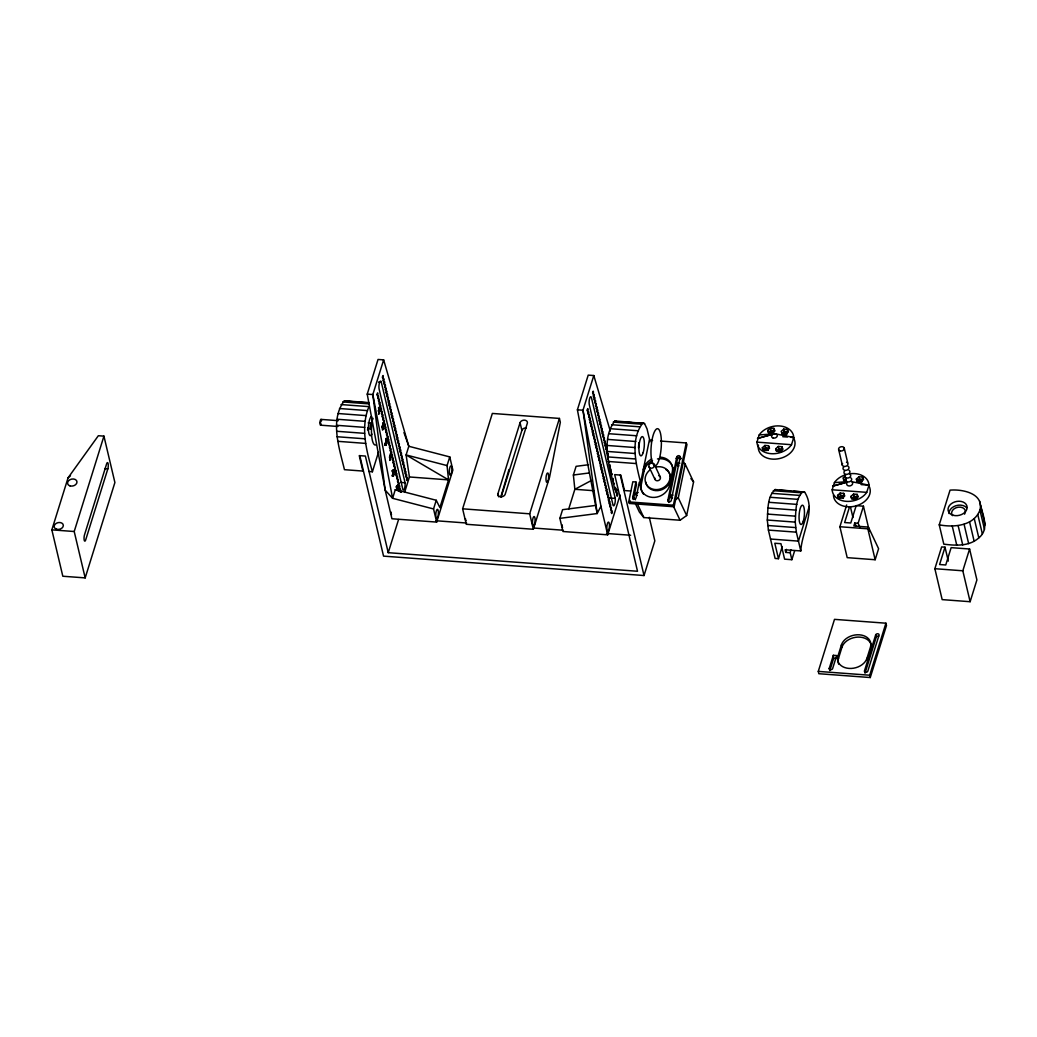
<?xml version="1.0" encoding="UTF-8"?>
<svg xmlns="http://www.w3.org/2000/svg" width="1037" height="1037" viewBox="0 0 1037 1037"><rect width="100%" height="100%" fill="white"/><g stroke="black" fill="none" stroke-linecap="round" stroke-linejoin="round"><path stroke-width="1.5" d="M397.975 486.418L397.534 487.325L397.702 484.823L397.132 486.625C397.651 487.74 398.389 486.781 397.767 489.594C400.282 487.351 394.941 485.212 398.182 486.807M630.639 491.007L624.494 490.553L620.839 475.102L614.682 474.635L637.522 571.257L388.227 552.682L365.387 456.06L359.243 455.606L362.898 471.057L344.453 469.683C339.462 448.749 329.468 419.985 344.388 400.788L369.224 402.641M369.042 471.524L372.4 471.77C366.541 450.952 360.189 427.672 368.965 406.634L341.017 404.56M618.337 490.099L614.993 489.853C610.002 468.905 600.008 440.155 614.928 420.944L644.495 423.472L647.036 428.877L650.095 441.775M608.706 460.83L609.225 462.385M611.636 473.196L611.895 474.803L612.387 474.259M639.855 484.642L641.242 484.746C636.238 465.769 629.446 439.96 642.875 423.031M767.302 520.03C768.028 509.932 767.082 496.943 775.041 489.555L804.608 492.082C816.378 510.191 801.782 531.838 800.784 550.945L785.126 549.779L785.748 552.41L790.22 552.747L791.866 559.695L784.607 559.163L780.952 543.699L774.808 543.245L778.463 558.697L775.106 558.45L768.404 530.088L767.302 520.03L795.249 522.117L796.351 532.162L800.784 550.945M795.249 522.117C795.975 512.019 795.029 499.03 802.988 491.629M379.049 409.084L379.555 407.502L379.685 411.417L379.049 409.084L380.048 409.135M384.96 445.314C387.06 446.74 385.92 439.169 385.544 442.903M379.931 410.276C379.983 406.374 378.375 409.226 379.801 410.808C378.609 408.708 376.859 412.843 380.009 410.704M392.569 470.331L392.725 471.965M393.658 470.811C394.034 469.955 395.875 474.855 392.388 470.681M385.012 444.562L386.127 444.653L385.997 440.984L385.531 442.929M382.588 429.201L382.446 425.546L381.992 427.477M396.964 487.999L396.665 487.066M397.119 487.999L396.86 486.327M608.213 454.452C607.475 459.65 606.697 451.017 608.188 453.584M381.992 427.464C383.146 422.642 381.785 434.957 383.171 427.918M756.958 442.125L759.201 434.944A18.627 13.624 -13.3 0 1 779.681 425.948A18.627 13.624 -13.3 0 1 793.746 437.51L791.516 444.704A18.627 13.624 -13.3 0 1 771.035 453.687A18.627 13.624 -13.3 0 1 756.958 442.125L791.516 444.704M850.133 473.74A18.627 13.624 -13.3 0 1 868.98 485.173L866.738 492.355A18.627 13.624 -13.3 0 1 846.257 501.351A18.627 13.624 -13.3 0 1 832.18 489.788L834.422 482.607A18.627 13.624 -13.3 0 1 845.375 474.803M939.237 524.839C953.729 527.613 973.782 526.083 979.939 510.126C984.139 493.314 962.193 489.023 950.048 490.151L939.237 524.839L943.8 544.153C955.647 545.669 969.271 546.525 978.811 537.892C990.659 528.403 981.572 512.913 979.654 501.234M610.287 466.132L610.249 468.218M611.013 469.217L611.286 471.744M613.204 478.498L613.36 480.987M616.211 488.907L615.55 490.268L615.498 487.39M660.582 441.049L686.235 442.955L686.974 444.523L674.141 506.782L629.433 503.451L628.694 501.882L632.829 481.764L635.927 481.985L636.498 484.396L633.464 499.069A1.75 1.517 -25.3 0 0 633.438 499.484M629.433 503.451L630.042 500.482M633.464 499.069L632.726 497.501L635.927 481.985M643.601 494.247A15.127 13.144 -25.3 0 1 641.307 484.396L640.568 482.827L649.356 440.207L652.558 440.453M641.242 484.746L645.001 466.507M668.709 502.491A1.75 1.517 -25.3 0 1 668.645 501.688L667.906 500.132L676.772 457.097A1.75 1.517 -25.3 0 1 678.768 455.671A1.75 1.517 -25.3 0 1 680.129 457.356L680.868 458.911M668.645 501.688L677.511 458.665L676.772 457.097M680.129 457.356L671.263 500.378A1.75 1.517 -25.3 0 1 669.267 501.804A1.75 1.517 -25.3 0 1 667.906 500.132M674.141 506.782L673.402 505.213L686.235 442.955M635.5 503.813L639.362 512.006L643.834 517.554L680.065 520.25L686.65 515.532L678.276 497.773L685.198 464.161L682.515 460.83M686.65 515.532L693.572 481.907L685.198 464.161M785.748 552.41L786.383 549.338M790.22 552.747L790.855 549.675M370.429 428.203L372.75 418.105A18.627 5.042 -85.7 0 0 375.705 445.003M508.986 469.502L500.871 496.762M608.188 456.474L608.239 459.339M51.85 529.855L68.066 477.824L98.346 435.721L103.933 436.136L114.9 482.516L85.177 577.894L62.816 576.235L51.85 529.855L74.21 531.514L85.177 577.894M74.21 531.514L103.933 436.136M107.822 468.88L85.695 539.875A3.785 1.024 -85.7 0 1 84.217 540.186A3.785 1.024 -85.7 0 1 84.503 534.859L106.63 463.85A3.785 1.024 -85.7 0 1 108.107 463.552A3.785 1.024 -85.7 0 1 107.822 468.88L104.633 468.633M403.95 432.572L408.811 446.273L449.76 456.915L452.871 470.059L436.655 522.091L391.934 518.759L385.181 490.151L367.228 394.138L378.038 359.463L383.638 359.878L408.811 446.273L406.102 454.945L409.408 476.968L404.611 492.381M383.638 359.878L372.827 394.566L385.181 490.151L392.595 498.304L433.544 508.947L436.655 522.091M372.4 471.77L378.505 452.171M386.127 444.653L386.632 443.032L386.075 445.404M392.258 476.035L393.373 476.126L392.997 472.146L393.619 474.803L392.505 474.713M393.619 474.803L393.373 476.126M449.76 456.915L447.064 465.587L448.541 479.885L439.895 507.624L436.253 500.275L395.291 489.633L392.595 498.304L372.827 394.566L367.228 394.138M388.227 552.682L398.571 519.498M433.544 508.947L436.253 500.275M462.619 508.817L492.342 413.439L559.423 418.429L560.33 422.305L549.558 477.253L533.342 529.272L466.274 524.281L462.619 508.817L529.687 513.821L533.342 529.272M497.929 493.703L520.055 422.707A3.785 2.774 -13.3 0 1 524.566 420.154A3.785 2.774 -13.3 0 1 527.327 423.239L505.188 494.247A3.785 2.774 -13.3 0 1 500.677 496.788A3.785 2.774 -13.3 0 1 497.929 493.703L498.654 496.801M501.195 496.801L521.883 430.433L520.055 422.707M529.687 513.821L559.423 418.429M620.1 495.051L607.695 534.833L562.974 531.501L559.876 518.357L597.169 513.548L577.402 409.809L588.212 375.122L593.799 375.537L610.287 431.068M593.799 375.537L582.988 410.224L597.169 513.548L600.942 506.237L582.988 410.224L577.402 409.809M559.876 518.357L562.572 509.685L595.212 505.473M568.613 509.336L574.861 489.295L573.383 475.011L576.092 466.339L588.523 464.732M359.8 455.645L383.547 556.13L644.029 575.535L654.84 540.847L649.279 517.307M778.463 558.697L782.222 546.642M791.866 559.695L794.679 550.647M809.275 506.432L798.464 541.12L770.517 539.033M860.153 527.626L858.117 523.296L854.76 523.05L853.84 525.992L868.384 527.081L878.598 548.703L875.15 559.734L847.203 557.647L839.892 526.731L846.685 504.954M849.588 506.639L844.636 522.544L850.781 522.998L856.186 505.654L863.445 506.199L869.291 530.931M858.117 523.296L863.445 506.199M818.284 671.393L834.5 619.361L885.922 623.198L886.479 625.518L870.263 677.537L818.828 673.713L818.284 671.393L869.706 675.217L870.263 677.537M875.15 559.734L867.852 528.818L868.384 527.081M829.289 668.269L833.333 655.306L836.678 655.553L832.646 668.515A1.75 1.283 -13.3 0 1 830.559 669.695A1.75 1.283 -13.3 0 1 829.289 668.269L829.833 670.589L833.657 658.314L833.333 655.306M838.687 664.16A15.127 11.07 -13.3 0 1 838.492 658.378L837.948 656.058L841.396 644.988A15.127 11.07 -13.3 0 1 859.427 634.813A15.127 11.07 -13.3 0 1 870.445 647.153L866.984 658.223L867.541 660.543M838.402 658.676L841.94 647.308L841.396 644.988M875.669 634.929L864.469 670.887A1.75 1.283 -13.3 0 0 865.739 672.313A1.75 1.283 -13.3 0 0 867.813 671.133L879.026 635.188A1.75 1.283 -13.3 0 0 877.756 633.763A1.75 1.283 -13.3 0 0 875.669 634.929L876.213 637.249L865.014 673.207M869.706 675.217L885.922 623.198M945.005 547.173L939.6 564.517L945.744 564.984L951.149 547.64L969.595 549.014L976.906 579.929L970.126 601.706L942.166 599.619L934.868 568.704L941.648 546.927L945.005 547.173L948.298 561.095M970.126 601.706L962.816 570.791L969.595 549.014M400.645 492.173L401.332 492.031M610.197 464.978L609.51 465.12M320.951 423.744L320.303 422.837L321.016 420.581M614.461 483.825L613.813 482.918M767.769 430.368L770.31 428.1L773.887 428.372L774.924 430.899L772.384 433.168L768.806 432.909L767.769 430.368L768.313 432.688L770.854 430.42L774.432 430.692L773.887 428.372M762.364 447.712L764.904 445.443L768.482 445.716L769.519 448.243L766.978 450.512L763.401 450.252L762.364 447.712L762.908 450.032L765.449 447.764L769.026 448.023L768.482 445.716M783.726 429.098L781.185 431.366L782.222 433.907L785.8 434.179L788.34 431.898L787.303 429.37L783.726 429.098L784.27 431.418L781.729 433.686M775.78 448.71L778.32 446.441L781.885 446.714L782.935 449.241L780.394 451.51L776.817 451.251L775.78 448.71L776.324 451.03L778.865 448.762L782.442 449.034L781.885 446.714M845.531 475.763L842.99 478.031L844.027 480.572L846.412 480.753M843.535 480.351L846.075 478.083M837.585 495.375L840.126 493.106L843.703 493.366L844.74 495.906L842.2 498.175L838.622 497.916L837.585 495.375L838.129 497.695L840.67 495.427L844.248 495.686L843.703 493.366M856.406 479.029L858.947 476.761L862.525 477.033L863.562 479.561L861.021 481.829L857.443 481.57L856.406 479.029L856.951 481.349L859.492 479.081L863.069 479.353L862.525 477.033M851.001 496.373L853.542 494.105L857.119 494.377L858.156 496.904L855.616 499.173L852.038 498.914L851.001 496.373L851.546 498.693L854.086 496.425L857.664 496.684L857.119 494.377M68.066 477.824L70.477 475.75M674.97 500.132L678.276 497.773M591.401 480.481L574.861 489.295L593.644 490.695M773.628 433.972L757.464 438.482L774.367 433.803M847.372 482.049L832.698 486.146L846.529 482.309M573.383 475.011L588.925 473.002M834.422 482.607L847.19 481.674M759.201 434.944L775.119 433.79M378.518 382.044L381.318 382.251L405.065 482.736A4.848 1.309 -85.7 0 1 404.534 488.518A4.848 1.309 -85.7 0 1 402.913 489.671L379.153 389.186A4.654 1.257 -85.7 0 1 379.503 382.627A4.654 1.257 -85.7 0 1 381.318 382.251M784.27 431.418L787.848 431.69L787.303 429.37M353.773 401.812L344.388 400.788M358.426 402.162L367.746 402.849M622.757 421.852L632.064 422.552M636.731 422.889L644.495 423.472M342.69 401.915L369.081 403.886M613.23 422.085L641.177 424.159M782.754 436.694L787.472 437.044M790.609 437.277L793.746 437.51L775.819 433.92M611.558 424.716L639.505 426.803M378.518 407.515L379.633 407.606M378.609 407.697L379.723 407.787M378.699 407.969L379.814 408.047M378.518 408.254L379.633 408.345M378.79 408.306L379.905 408.397M378.868 408.695L379.983 408.772M378.648 408.759L379.762 408.837M378.764 409.317L379.879 409.395M378.803 409.55L380.086 409.485M378.816 409.771L380.099 409.809M378.829 409.991L380.086 410.121M378.79 410.38L380.06 410.419M378.518 410.743L379.931 410.976M378.738 411.119L379.853 411.209M339.488 408.513L367.448 410.6M610.028 428.683L637.988 430.757M338.218 413.53L366.165 415.617M608.758 433.699L636.705 435.773M337.284 419.259L365.231 421.346M607.825 439.416L635.772 441.503M320.951 419.389L338.243 420.672M368.109 422.902L371.259 423.135M336.74 425.313L364.687 427.387M607.28 445.469L635.227 447.556M320.64 425.183L337.932 426.479M367.811 428.709L370.948 428.942M336.636 431.262L364.583 433.349M607.176 451.432L635.124 453.506M675.994 458.25L680.726 458.613M385.764 438.534C390.703 442.747 383.703 443.097 386.97 438.794M385.933 438.975L387.047 439.066M336.986 436.733L364.933 438.807M607.526 456.889L635.474 458.976M384.947 443.408L386.71 443.369M385.051 443.81L386.179 443.901M384.908 444.134L386.023 444.225M337.738 441.321L365.685 443.408M384.87 444.912L385.984 444.99M608.278 461.478L636.225 463.565M861.125 484.59L868.98 485.173L852.608 481.868M389.873 455.489L391.001 455.58L390.573 458.367L390.508 453.597L390.353 456.099L391.001 455.58M389.925 455.723L391.04 455.8M832.18 489.788L866.738 492.355M779.759 490.229L790.635 491.032M793.746 491.266L804.608 492.082M773.343 490.682L801.29 492.769M640.672 482.348L639.285 482.244L636.083 497.76A1.75 1.517 -25.3 0 1 634.087 499.186A1.75 1.517 -25.3 0 1 632.726 497.501M771.671 493.327L799.618 495.401M770.154 497.28L798.101 499.367M392.427 470.383L393.697 470.422M392.543 470.526L393.671 470.617M392.388 470.992L393.658 471.031M392.569 471.174L393.684 471.265M392.401 471.317L393.723 471.498M392.44 471.654C395.978 477.577 394.073 464.978 393.554 471.744M393.84 472.042L392.582 472.405M768.871 502.297L796.831 504.384M392.751 474.427L393.866 474.518M392.362 475.14L393.49 475.218M392.18 475.737L393.295 475.814M409.408 476.968L448.541 479.885L406.102 454.945L447.064 465.587M767.937 508.026L795.885 510.113M400.878 482.425L405.065 482.736M609.652 497.98L615.239 498.395A4.848 1.309 -85.7 0 1 614.708 504.176A4.848 1.309 -85.7 0 1 613.074 505.33L589.327 404.858A4.654 1.257 -85.7 0 1 589.677 398.286A4.654 1.257 -85.7 0 1 591.492 397.91L615.239 498.395M628.694 501.882L673.402 505.213M396.238 486.47L398.117 486.586M767.393 514.08L795.353 516.154M396.51 486.936L398.221 487.027M396.458 487.079L398.247 487.273M396.419 487.247L397.677 487.429M396.977 487.481L398.26 487.533M396.458 487.727L398.26 487.805M839.892 526.731L867.852 528.818M767.639 525.487L795.586 527.574M768.404 530.088L796.351 532.162M436.033 520.755L466.585 523.024M534.146 528.066L563.091 530.218M606.515 533.459L630.652 535.248M934.868 568.704L962.816 570.791M833.657 658.314L835.9 658.482M614.928 420.944L616.548 421.385M775.041 489.555L776.661 489.995M395.291 489.633L401.241 492.031M690.888 478.575L693.572 481.907M632.777 496.464L635.461 499.795M378.699 410.535L378.803 414.294L378.894 410.185M854.76 523.05L856.121 525.928M654.373 464.511A2.917 2.528 -25.3 0 1 651.145 468.218A2.917 2.528 -25.3 0 1 649.525 464.148A2.917 2.528 -25.3 0 1 654.373 464.511L660.284 477.046M673.609 506.6L680.065 520.25M648.993 466.741L654.904 479.275M637.392 503.891L643.834 517.554M399.789 491.538C401.863 491.836 399.582 485.601 399.725 491.188M980.587 505.576L985.15 524.903M979.939 510.126L984.515 529.453M977.787 514.559L982.35 533.874M974.249 518.578L978.811 537.892M969.569 521.896L974.145 541.223M964.086 524.307L968.649 543.634M958.149 525.642L962.725 544.969M952.186 525.798L956.749 545.125M858.947 476.761L859.492 479.081M844.196 447.932L847.851 463.396A2.917 2.126 -13.3 0 1 844.792 466.469A2.917 2.126 -13.3 0 1 842.575 463.526M853.542 494.105L854.086 496.425M838.687 449.734L842.342 465.198M850.405 506.743L852.958 517.567M840.126 493.106L840.67 495.427M778.32 446.441L778.865 448.762M770.31 428.1L770.854 430.42M764.904 445.443L765.449 447.764M620.282 475.05L644.029 575.535M600.942 506.237L607.695 534.833M390.405 459.119L389.834 460.428M390.145 459.404L389.523 456.76L390.016 459.832M652.753 463.902A18.627 5.042 -85.7 0 1 654.036 432.714A18.627 5.042 -85.7 0 1 661.386 443.032A18.627 5.042 -85.7 0 1 653.88 465.496M853.399 499.173A1.75 1.283 -13.3 0 1 855.538 497.656A1.75 1.283 -13.3 0 1 856.64 499.419M851.74 481.855A3.033 2.217 -13.3 0 1 850.534 485.757A3.033 2.217 -13.3 0 1 846.775 483.475M850.794 477.837A3.033 2.217 -13.3 0 1 849.575 481.738A3.033 2.217 -13.3 0 1 845.829 479.457M859.349 482.685A1.75 1.283 -13.3 0 1 860.049 480.429A1.75 1.283 -13.3 0 1 862.214 481.738M861.436 482.62A1.75 1.283 -13.3 0 1 861.021 482.801M845.933 481.686A1.75 1.283 -13.3 0 1 846.218 479.612M839.983 498.175A1.75 1.283 -13.3 0 1 842.122 496.658A1.75 1.283 -13.3 0 1 843.224 498.421M868.345 484.992A18.627 13.624 -13.3 0 1 856.29 505.81A18.627 13.624 -13.3 0 1 833.463 495.193M848.059 466.235A3.033 2.217 -13.3 0 1 848.162 469.398A3.033 2.217 -13.3 0 1 843.937 469.93A3.033 2.217 -13.3 0 1 843.833 466.767M846.477 462.256A2.917 2.126 -13.3 0 1 847.553 462.904M849.822 474.116A2.917 2.126 -13.3 0 1 849.925 477.15A2.917 2.126 -13.3 0 1 845.855 477.655A2.917 2.126 -13.3 0 1 845.751 474.622M849.005 470.254A3.033 2.217 -13.3 0 1 849.109 473.416A3.033 2.217 -13.3 0 1 844.883 473.948A3.033 2.217 -13.3 0 1 844.779 470.785M672.456 498.058A1.75 1.517 -25.3 0 1 670.421 496.451A1.75 1.517 -25.3 0 1 673.026 495.18M637.133 495.543A1.75 1.517 -25.3 0 1 635.837 493.664A1.75 1.517 -25.3 0 1 638.196 492.523M678.794 465.963A1.75 1.517 -25.3 0 1 677.122 464.045A1.75 1.517 -25.3 0 1 679.87 463.163M671.782 498.214A1.75 1.517 -25.3 0 1 672.43 497.617M678.315 466.196A1.75 1.517 -25.3 0 1 678.574 465.846M665.78 469.45A12.807 11.122 -25.3 0 1 664.289 488.479A12.807 11.122 -25.3 0 1 645.662 481.855M656.045 467.013A12.807 11.122 -25.3 0 1 669.798 479.483A12.807 11.122 -25.3 0 1 650.808 488.401A12.807 11.122 -25.3 0 1 650.043 469.839M658.832 475.711A2.917 2.528 -25.3 0 1 660.258 478.809A2.917 2.528 -25.3 0 1 656.823 480.727A2.917 2.528 -25.3 0 1 654.801 477.953M948.959 513.522A9.67 7.065 -13.3 0 1 955.803 505.745A9.67 7.065 -13.3 0 1 966.653 507.728M952.614 515.648A6.987 5.107 -13.3 0 1 958.331 507.171A6.987 5.107 -13.3 0 1 964.566 514.158M866.984 658.223A15.127 11.07 -13.3 0 1 848.953 668.411A15.127 11.07 -13.3 0 1 837.948 656.058M841.94 647.308A15.127 11.07 -13.3 0 1 858.053 637.081A15.127 11.07 -13.3 0 1 871.404 646.518M876.213 637.249A1.75 1.283 -13.3 0 1 878.728 636.161M778.178 451.51A1.75 1.283 -13.3 0 1 780.304 449.993A1.75 1.283 -13.3 0 1 781.418 451.756M784.115 435.022A1.75 1.283 -13.3 0 1 784.815 432.766A1.75 1.283 -13.3 0 1 786.979 434.075M786.552 434.71A1.75 1.283 -13.3 0 1 786.202 434.97M770.698 434.023A1.75 1.283 -13.3 0 1 771.398 431.768A1.75 1.283 -13.3 0 1 773.563 433.077M773.135 433.712A1.75 1.283 -13.3 0 1 772.785 433.959M764.762 450.512A1.75 1.283 -13.3 0 1 766.667 448.995A1.75 1.283 -13.3 0 1 768.158 450.421M793.111 437.329A18.627 13.624 -13.3 0 1 779.487 458.561A18.627 13.624 -13.3 0 1 758.436 445.106M521.883 430.433A3.785 2.774 -13.3 0 1 526.394 427.879M466.132 520.691A4.654 1.257 -85.7 0 1 465.47 518.694M371.985 434.114A9.67 2.618 -85.7 0 1 368.394 429.085A9.67 2.618 -85.7 0 1 371.609 416.433M367.941 427.607A9.67 2.618 -85.7 0 1 367.552 429.979M371.155 428.799A2.917 0.791 -85.7 0 1 370.326 425.818A2.917 0.791 -85.7 0 1 371.635 423.446M321.068 424.716A2.917 0.791 -85.7 0 1 320.031 423.887A2.917 0.791 -85.7 0 1 320.537 419.855A2.917 0.791 -85.7 0 1 321.574 420.698M660.595 457.187A15.127 13.144 -25.3 0 1 672.339 471.744L669.617 484.992A15.127 13.144 -25.3 0 1 652.312 497.384A15.127 13.144 -25.3 0 1 640.568 482.827M651.767 459.002A15.127 13.144 -25.3 0 0 643.303 469.58L644.042 471.148A15.127 13.144 -25.3 0 1 652.506 460.571M672.896 467.506A15.127 13.144 -25.3 0 1 673.311 469.787M657.484 458.924A15.127 13.144 -25.3 0 1 672.533 466.43M677.511 458.665A1.75 1.517 -25.3 0 1 680.803 458.121M638.753 442.773A9.67 2.618 -85.7 0 1 638.481 447.764M391.519 514.78A4.654 1.257 -85.7 0 1 391.066 512.084M562.56 527.522A4.654 1.257 -85.7 0 1 562.119 524.826M383.794 425.274C382.705 430.212 384.26 423.329 382.666 424.366L383.223 422.565L382.873 424.289L383.794 425.274M377.053 394.488C377.831 399.569 378.311 388.953 377.053 394.488M377.779 397.586C378.57 402.654 379.036 392.038 377.779 397.586M378.518 400.671C379.296 405.752 379.762 395.136 378.518 400.671M379.244 403.769C380.035 408.837 380.501 398.221 379.244 403.769M379.983 406.854C380.735 411.896 381.266 401.41 379.983 406.854M380.709 409.952C381.486 415.02 381.966 404.404 380.709 409.952M381.435 413.037C382.199 418.08 382.718 407.593 381.435 413.037M382.459 377.144C383.236 382.225 383.716 371.609 382.459 377.144M382.173 416.135C382.951 421.203 383.418 410.587 382.173 416.135M383.184 380.242C383.975 385.31 384.442 374.694 383.184 380.242M382.899 419.22C383.664 424.263 384.183 413.776 382.899 419.22M383.923 383.327C384.701 388.408 385.168 377.792 383.923 383.327M383.638 422.318C384.416 427.387 384.883 416.77 383.638 422.318M384.649 386.425C385.401 391.48 385.971 380.929 384.649 386.425M384.364 425.403C385.129 430.446 385.647 419.959 384.364 425.403M385.388 389.523C386.166 394.591 386.632 383.975 385.388 389.523M385.09 428.501C385.881 433.57 386.347 422.953 385.09 428.501M386.114 392.608C386.866 397.664 387.423 387.112 386.114 392.608M385.829 431.586C386.581 436.629 387.112 426.142 385.829 431.586M386.84 395.706C387.631 400.775 388.097 390.158 386.84 395.706M386.555 434.684C387.332 439.753 387.812 429.137 386.555 434.684M387.579 398.791C388.344 403.834 388.862 393.347 387.579 398.791M387.281 437.77C388.071 442.851 388.538 432.235 387.281 437.77M388.305 401.889C389.082 406.958 389.562 396.341 388.305 401.889M388.019 440.868C388.797 445.936 389.264 435.32 388.019 440.868M389.044 404.974C389.795 410.017 390.327 399.53 389.044 404.974M388.745 443.966C389.536 449.034 390.003 438.418 388.745 443.966M389.769 408.072C390.547 413.141 391.027 402.525 389.769 408.072M389.484 447.051C390.262 452.119 390.729 441.503 389.484 447.051M390.495 411.158C391.26 416.2 391.779 405.713 390.495 411.158M390.21 450.149C390.988 455.217 391.467 444.601 390.21 450.149M391.234 414.256C392.012 419.324 392.479 408.708 391.234 414.256M390.936 453.234C391.727 458.302 392.193 447.686 390.936 453.234M391.96 417.341C392.738 422.422 393.217 411.793 391.96 417.341M391.675 456.332C392.453 461.4 392.919 450.784 391.675 456.332M392.686 420.439C393.477 425.507 393.943 414.891 392.686 420.439M392.401 459.417C393.179 464.485 393.658 453.869 392.401 459.417M393.425 423.524C394.203 428.605 394.669 417.976 393.425 423.524M393.127 462.515C393.917 467.583 394.384 456.967 393.127 462.515M394.151 426.622C394.941 431.69 395.408 421.074 394.151 426.622M393.866 465.6C394.643 470.668 395.11 460.052 393.866 465.6M394.89 429.707C395.641 434.749 396.173 424.263 394.89 429.707M394.591 468.698C395.382 473.766 395.849 463.15 394.591 468.698M395.615 432.805C396.393 437.873 396.873 427.257 395.615 432.805M395.33 471.783C396.108 476.864 396.575 466.235 395.33 471.783M396.341 435.89C397.106 440.932 397.625 430.446 396.341 435.89M396.056 474.881C396.834 479.95 397.314 469.333 396.056 474.881M397.08 438.988C397.858 444.056 398.325 433.44 397.08 438.988M396.782 477.966C397.573 483.048 398.039 472.418 396.782 477.966M397.806 442.073C398.571 447.116 399.089 436.629 397.806 442.073M397.521 481.064C398.299 486.133 398.765 475.516 397.521 481.064M398.532 445.171C399.323 450.239 399.789 439.623 398.532 445.171M398.247 484.149C398.999 489.205 399.569 478.653 398.247 484.149M399.271 448.256C400.036 453.299 400.554 442.812 399.271 448.256M398.986 487.247C399.763 492.316 400.23 481.699 398.986 487.247M399.997 451.354C400.788 456.423 401.254 445.806 399.997 451.354M400.736 454.439C401.513 459.521 401.98 448.904 400.736 454.439M401.462 457.537C402.239 462.606 402.719 451.989 401.462 457.537M402.187 460.622C402.978 465.704 403.445 455.087 402.187 460.622M402.926 463.72C403.704 468.789 404.171 458.173 402.926 463.72M403.652 466.806C404.417 471.848 404.936 461.361 403.652 466.806M404.391 469.904C405.169 474.972 405.636 464.356 404.391 469.904M405.117 472.989C405.895 478.07 406.374 467.454 405.117 472.989M405.843 476.087C406.634 481.155 407.1 470.539 405.843 476.087M406.582 479.172C407.36 484.253 407.826 473.637 406.582 479.172M587.227 410.159C587.992 415.189 588.51 404.702 587.227 410.159M587.953 413.244C588.744 418.313 589.21 407.697 587.953 413.244M588.692 416.343C589.444 421.372 589.975 410.898 588.692 416.343M589.418 419.428C590.196 424.496 590.675 413.88 589.418 419.428M590.144 422.526C590.934 427.594 591.401 416.978 590.144 422.526M590.883 425.611C591.66 430.692 592.127 420.063 590.883 425.611M591.608 428.709C592.399 433.777 592.866 423.161 591.608 428.709M592.633 392.816C593.41 397.884 593.89 387.268 592.633 392.816M592.347 431.794C593.125 436.875 593.592 426.259 592.347 431.794M593.358 395.901C594.123 400.943 594.642 390.456 593.358 395.901M593.073 434.892C593.851 439.96 594.331 429.344 593.073 434.892M594.097 398.999C594.875 404.067 595.342 393.451 594.097 398.999M593.799 437.977C594.59 443.058 595.057 432.442 593.799 437.977M594.823 402.084C595.588 407.126 596.106 396.64 594.823 402.084M594.538 441.075C595.316 446.143 595.782 435.527 594.538 441.075M595.549 405.182C596.34 410.25 596.806 399.634 595.549 405.182M595.264 444.16C596.016 449.215 596.586 438.664 595.264 444.16M596.288 408.267C597.066 413.348 597.532 402.732 596.288 408.267M595.99 447.258C596.781 452.326 597.247 441.71 595.99 447.258M597.014 411.365C597.805 416.433 598.271 405.817 597.014 411.365M596.729 450.343C597.506 455.424 597.973 444.808 596.729 450.343M597.753 414.45C598.505 419.492 599.036 409.006 597.753 414.45M597.455 453.441C598.245 458.51 598.712 447.893 597.455 453.441M598.479 417.548C599.256 422.616 599.736 412 598.479 417.548M598.193 456.526C598.971 461.608 599.438 450.991 598.193 456.526M599.205 420.633C599.969 425.676 600.488 415.189 599.205 420.633M598.919 459.624C599.697 464.693 600.177 454.076 598.919 459.624M599.943 423.731C600.721 428.799 601.188 418.183 599.943 423.731M599.645 462.709C600.436 467.791 600.903 457.174 599.645 462.709M600.669 426.816C601.434 431.859 601.953 421.372 600.669 426.816M600.384 465.807C601.162 470.876 601.629 460.259 600.384 465.807M601.395 429.914C602.186 434.983 602.653 424.366 601.395 429.914M601.11 468.893C601.862 473.948 602.432 463.396 601.11 468.893M602.134 432.999C602.899 438.042 603.417 427.555 602.134 432.999M601.849 471.991C602.627 477.059 603.093 466.443 601.849 471.991M602.86 436.097C603.651 441.166 604.117 430.549 602.86 436.097M602.575 475.076C603.327 480.131 603.884 469.58 602.575 475.076M603.599 439.182C604.351 444.225 604.882 433.738 603.599 439.182M603.301 478.174C604.091 483.242 604.558 472.626 603.301 478.174M604.325 442.28C605.102 447.349 605.582 436.733 604.325 442.28M604.04 481.259C604.778 486.314 605.349 475.763 604.04 481.259M605.051 445.366C605.841 450.447 606.308 439.831 605.051 445.366M604.765 484.357C605.543 489.425 606.023 478.809 604.765 484.357M605.789 448.464C606.567 453.532 607.034 442.916 605.789 448.464M605.491 487.442C606.282 492.523 606.749 481.907 605.491 487.442M606.515 451.549C607.306 456.63 607.773 446.014 606.515 451.549M606.23 490.54C607.008 495.608 607.475 484.992 606.23 490.54M606.956 493.625C607.747 498.706 608.213 488.09 606.956 493.625M607.695 496.723C608.473 501.791 608.939 491.175 607.695 496.723M608.421 499.808C609.199 504.889 609.678 494.273 608.421 499.808M609.147 502.906C609.937 507.974 610.404 497.358 609.147 502.906M609.886 505.991C610.663 511.072 611.13 500.456 609.886 505.991M610.612 509.089C611.389 514.158 611.869 503.541 610.612 509.089M611.337 512.174C612.102 517.217 612.634 506.73 611.337 512.174M616.017 491.745C616.769 496.801 617.339 486.249 616.017 491.745M616.743 494.843C617.533 499.912 618 489.295 616.743 494.843M387.19 441.088C386.282 443.667 386.477 435.605 387.19 441.088M840.074 450.875A2.917 2.126 -13.3 0 0 844.312 448.477A2.917 2.126 -13.3 0 0 839.944 447.154A2.917 2.126 -13.3 0 0 840.074 450.875M70.01 485.886A4.77 3.487 -13.3 0 0 76.984 481.946A4.77 3.487 -13.3 0 0 69.816 479.781A4.77 3.487 -13.3 0 0 70.01 485.886M56.529 529.233A4.654 3.409 -13.3 0 0 63.335 525.396A4.654 3.409 -13.3 0 0 56.335 523.283A4.654 3.409 -13.3 0 0 56.529 529.233M953.016 515.233A9.67 7.065 -13.3 0 0 967.132 507.262A9.67 7.065 -13.3 0 0 952.614 502.88A9.67 7.065 -13.3 0 0 953.016 515.233M803.273 521.235A9.67 2.618 -85.7 0 0 802.936 505.382A9.67 2.618 -85.7 0 0 799.047 517.852A9.67 2.618 -85.7 0 0 803.273 521.235M773.071 437.99A2.917 2.126 -13.3 0 0 777.309 435.592A2.917 2.126 -13.3 0 0 772.941 434.27A2.917 2.126 -13.3 0 0 773.071 437.99M548.067 480.883A4.77 1.296 -85.7 0 0 547.899 473.053A4.77 1.296 -85.7 0 0 545.98 479.211A4.77 1.296 -85.7 0 0 548.067 480.883M534.509 524.242A4.654 1.257 -85.7 0 0 534.353 516.595A4.654 1.257 -85.7 0 0 532.474 522.609A4.654 1.257 -85.7 0 0 534.509 524.242M643.147 452.638A9.67 2.618 -85.7 0 0 642.823 436.784A9.67 2.618 -85.7 0 0 638.935 449.241A9.67 2.618 -85.7 0 0 643.147 452.638M437.821 517.048A4.654 1.257 -85.7 0 0 437.653 509.413A4.654 1.257 -85.7 0 0 435.786 515.415A4.654 1.257 -85.7 0 0 437.821 517.048M451.354 473.624A4.654 1.257 -85.7 0 0 451.199 465.976A4.654 1.257 -85.7 0 0 449.319 471.991A4.654 1.257 -85.7 0 0 451.354 473.624M608.862 529.79A4.654 1.257 -85.7 0 0 608.706 522.155A4.654 1.257 -85.7 0 0 606.826 528.157A4.654 1.257 -85.7 0 0 608.862 529.79"/></g></svg>
